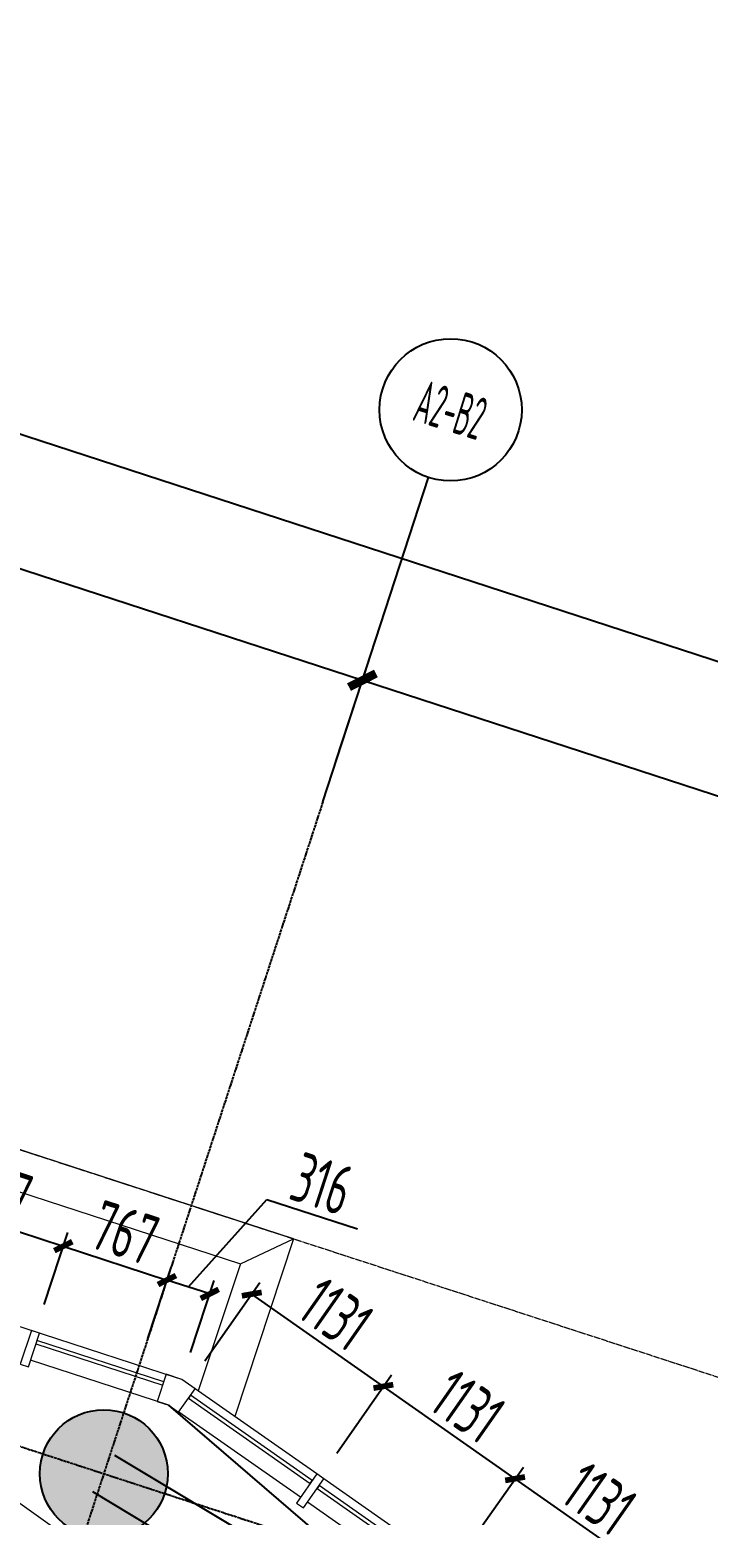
# Model space of a CAD drawing. Header units: millimetres. Extents: x 11515858 to 24947533, y -12784974 to -6116114.
# Drawn here: x 11857302 to 11862072, y -6321009 to -6310563 of the extents above; entities that cross this region are included whole.
import ezdxf
from ezdxf.enums import TextEntityAlignment as Align

# ---------------------------------------------------------------- set-up
doc = ezdxf.new("R2010")
doc.units = ezdxf.units.MM
doc.header["$LTSCALE"] = 10
for name, pattern in [('A2-RG-AXIS$0$CENTER', [2, 1.25, -0.25, 0.25, -0.25]), ('A2-RG-AXIS$0$DOTE', [2.42, 2, -0.2, 0.02, -0.2]), ('A2-RI-F2$0$Overhead 1_16_', [2.579687, 1.5875, -0.992188])]:
    doc.linetypes.add(name, pattern=pattern)
for name, color, linetype in [('A2-RB-F2$0$A-DIMS-100', 1, 'Continuous'), ('A2-RG-AXIS$0$A-AXIS', 1, 'Continuous'), ('A2-RG-AXIS$0$A-DIMS-100', 1, 'Continuous'), ('A2-RG-AXIS$0$A-GRID', 1, 'A2-RG-AXIS$0$CENTER'), ('A2-RG-AXIS$0$A-SYMB', 4, 'Continuous'), ('A2-RI-F2$0$A-BEAM-PLAN-S', 2, 'Continuous'), ('A2-RI-F2$0$A-STRS', 50, 'Continuous'), ('A2-RI-F2$0$A-SYMB-VOID', 35, 'Continuous'), ('A2-RS-F2$0$A-HATH-GRAY', 8, 'Continuous'), ('A2-RS-F2$0$A-WALL-CONC', 6, 'Continuous')]:
    doc.layers.add(name, color=color, linetype=linetype)
for name, color, linetype, lineweight in [('A2-RI-F2$0$A-FLOR-OVHD', 8, 'A2-RI-F2$0$Overhead 1_16_', 5), ('A2-RI-F2$0$A-FLOR-STRS', 2, 'Continuous', 5), ('A2-RI-F2$0$A-GENM', 6, 'Continuous', 9), ('A2-RI-F2$0$A-GLAZ', 140, 'Continuous', 5), ('A2-RI-F2$0$A-GLAZ-CWMG', 3, 'Continuous', 5), ('A2-RV-F2$0$A-FLOR-STRS', 2, 'Continuous', 5)]:
    doc.layers.add(name, color=color, linetype=linetype, lineweight=lineweight)
doc.styles.add('A2-RB-F2$0$XD2008', font='hzs.shx', dxfattribs={"width": 0.7, "bigfont": 'hztxt.shx'})
doc.styles.add('A2-RG-AXIS$0$ECADI', font='hzs.shx', dxfattribs={"width": 0.7, "bigfont": 'hztxt.shx'})
doc.styles.add('A2-RG-AXIS$0$XD2008', font='hzs.shx', dxfattribs={"width": 0.7, "bigfont": 'hztxt.shx'})
doc.dimstyles.new('A2-RB-F2$0$XD100$0', dxfattribs={"dimscale": 100, "dimtxt": 3.5, "dimasz": 1, "dimexe": 1, "dimexo": 2, "dimgap": 0.5, "dimtad": 1, "dimdec": 0, "dimdsep": 46, "dimtxsty": 'A2-RB-F2$0$XD2008', "dimblk1": 'A2-RB-F2$0$_ArchTick', "dimblk2": 'A2-RB-F2$0$_ArchTick', "dimsah": 1, "dimcen": 2.5, "dimclrt": 4, "dimaunit": 1, "dimadec": 0, "dimazin": 0, "dimtfac": 1, "dimtdec": 0, "dimtix": 1, "dimtmove": 1, "dimatfit": 3, "dimfxl": 0, "dimtolj": 1, "dimtzin": 0, "dimarcsym": 0})
doc.dimstyles.new('A2-RG-AXIS$0$XD150$0', dxfattribs={"dimscale": 150, "dimtxt": 2.5, "dimasz": 1, "dimexe": 1, "dimexo": 2, "dimgap": 0.5, "dimtad": 1, "dimdec": 0, "dimdsep": 46, "dimtxsty": 'A2-RG-AXIS$0$XD2008', "dimblk": 'A2-RG-AXIS$0$_ArchTick', "dimcen": 2.5, "dimclrt": 4, "dimaunit": 1, "dimadec": 0, "dimazin": 0, "dimtfac": 1, "dimtdec": 0, "dimtmove": 2, "dimatfit": 3, "dimfxl": 0, "dimtolj": 1, "dimtzin": 0, "dimarcsym": 0})

# ---------------------------------------------------------------- blocks, each defined once
blk = doc.blocks.new('A2-RV-F2')
at = {"layer": 'A2-RV-F2$0$A-FLOR-STRS'}
blk.add_line((11862497, -6324660), (11856730, -6320571), dxfattribs=at)
blk = doc.blocks.new('A2-RB-F2$0$_ArchTick')
at = {"color": 0, "linetype": 'ByBlock', "const_width": 0.4}
blk.add_lwpolyline([(-0.5, -0.5), (0.5, 0.5)], dxfattribs=at)
blk = doc.blocks.new('*D764')
at = {"layer": 'A2-RB-F2$0$A-DIMS-100', "color": 0, "lineweight": -2, "transparency": 16777216}
for p, q in [((11860385, -6321221), (11860772, -6320670)), ((11861640, -6321400), (11860714, -6320752)), ((11861311, -6321870), (11861698, -6321318))]:
    blk.add_line(p, q, dxfattribs=at)
at = {"layer": 'Defpoints', "color": 0, "transparency": 16777216}
for p in [(11860714, -6320752), (11860271, -6321385), (11861197, -6322034)]:
    blk.add_point(p, dxfattribs=at)
at = {"layer": 'A2-RB-F2$0$A-DIMS-100', "color": 0, "lineweight": -2, "transparency": 16777216, "xscale": 100, "yscale": 100, "zscale": 100}
for p, rotation in [((11860714, -6320752), 144.9846443538181), ((11861640, -6321400), 324.9846443538181)]:
    blk.add_blockref('A2-RB-F2$0$_ArchTick', p, dxfattribs=dict(at, rotation=rotation))
at = {"layer": 'A2-RB-F2$0$A-DIMS-100', "color": 4, "transparency": 16777216, "insert": (11861306, -6320892), "char_height": 350, "attachment_point": 5, "rotation": 324.9846, "style": 'A2-RB-F2$0$XD2008'}
blk.add_mtext('\\A1;1131', dxfattribs=at)
blk = doc.blocks.new('*D765')
at = {"layer": 'A2-RB-F2$0$A-DIMS-100', "color": 0, "lineweight": -2, "transparency": 16777216}
for p, q in [((11859460, -6320573), (11859846, -6320021)), ((11860714, -6320752), (11859788, -6320103)), ((11860385, -6321221), (11860772, -6320670))]:
    blk.add_line(p, q, dxfattribs=at)
at = {"layer": 'Defpoints', "color": 0, "transparency": 16777216}
for p in [(11859788, -6320103), (11859345, -6320736), (11860271, -6321385)]:
    blk.add_point(p, dxfattribs=at)
at = {"layer": 'A2-RB-F2$0$A-DIMS-100', "color": 0, "lineweight": -2, "transparency": 16777216, "xscale": 100, "yscale": 100, "zscale": 100}
for p, rotation in [((11859788, -6320103), 144.9846443539264), ((11860714, -6320752), 324.9846443539264)]:
    blk.add_blockref('A2-RB-F2$0$_ArchTick', p, dxfattribs=dict(at, rotation=rotation))
at = {"layer": 'A2-RB-F2$0$A-DIMS-100', "color": 4, "transparency": 16777216, "insert": (11860381, -6320243), "char_height": 350, "attachment_point": 5, "rotation": 324.9846, "style": 'A2-RB-F2$0$XD2008'}
blk.add_mtext('\\A1;1131', dxfattribs=at)
blk = doc.blocks.new('*D766')
at = {"layer": 'A2-RB-F2$0$A-DIMS-100', "color": 0, "lineweight": -2, "transparency": 16777216}
for p, q in [((11858534, -6319924), (11858920, -6319372)), ((11859788, -6320103), (11858863, -6319454)), ((11859460, -6320573), (11859846, -6320021))]:
    blk.add_line(p, q, dxfattribs=at)
at = {"layer": 'Defpoints', "color": 0, "transparency": 16777216}
for p in [(11858863, -6319454), (11858419, -6320088), (11859345, -6320736)]:
    blk.add_point(p, dxfattribs=at)
at = {"layer": 'A2-RB-F2$0$A-DIMS-100', "color": 0, "lineweight": -2, "transparency": 16777216, "xscale": 100, "yscale": 100, "zscale": 100}
for p, rotation in [((11858863, -6319454), 144.9846443538181), ((11859788, -6320103), 324.9846443538181)]:
    blk.add_blockref('A2-RB-F2$0$_ArchTick', p, dxfattribs=dict(at, rotation=rotation))
at = {"layer": 'A2-RB-F2$0$A-DIMS-100', "color": 4, "transparency": 16777216, "insert": (11859455, -6319594), "char_height": 350, "attachment_point": 5, "rotation": 324.9846, "style": 'A2-RB-F2$0$XD2008'}
blk.add_mtext('\\A1;1131', dxfattribs=at)
blk = doc.blocks.new('*D741')
at = {"layer": 'A2-RB-F2$0$A-DIMS-100', "color": 0, "lineweight": -2, "transparency": 16777216}
for p, q in [((11856294, -6319167), (11856459, -6318661)), ((11856428, -6318756), (11857538, -6319117)), ((11857404, -6319528), (11857569, -6319022))]:
    blk.add_line(p, q, dxfattribs=at)
at = {"layer": 'Defpoints', "color": 0, "transparency": 16777216}
for p in [(11857538, -6319117), (11856232, -6319357), (11857342, -6319718)]:
    blk.add_point(p, dxfattribs=at)
at = {"layer": 'A2-RB-F2$0$A-DIMS-100', "color": 0, "lineweight": -2, "transparency": 16777216, "xscale": 100, "yscale": 100, "zscale": 100}
for p, rotation in [((11856428, -6318756), 161.9470404933404), ((11857538, -6319117), 341.9470404933404)]:
    blk.add_blockref('A2-RB-F2$0$_ArchTick', p, dxfattribs=dict(at, rotation=rotation))
at = {"layer": 'A2-RB-F2$0$A-DIMS-100', "color": 4, "transparency": 16777216, "insert": (11857053, -6318722), "char_height": 350, "attachment_point": 5, "rotation": 341.947, "style": 'A2-RB-F2$0$XD2008'}
blk.add_mtext('\\A1;1167', dxfattribs=at)
blk = doc.blocks.new('*D742')
at = {"layer": 'A2-RB-F2$0$A-DIMS-100', "color": 0, "lineweight": -2, "transparency": 16777216}
for p, q in [((11857404, -6319528), (11857569, -6319022)), ((11857538, -6319117), (11858267, -6319355)), ((11858133, -6319766), (11858298, -6319260))]:
    blk.add_line(p, q, dxfattribs=at)
at = {"layer": 'Defpoints', "color": 0, "transparency": 16777216}
for p in [(11858267, -6319355), (11857342, -6319718), (11858071, -6319956)]:
    blk.add_point(p, dxfattribs=at)
at = {"layer": 'A2-RB-F2$0$A-DIMS-100', "color": 0, "lineweight": -2, "transparency": 16777216, "xscale": 100, "yscale": 100, "zscale": 100}
for p, rotation in [((11857538, -6319117), 161.9467563309354), ((11858267, -6319355), 341.9467563309354)]:
    blk.add_blockref('A2-RB-F2$0$_ArchTick', p, dxfattribs=dict(at, rotation=rotation))
at = {"layer": 'A2-RB-F2$0$A-DIMS-100', "color": 4, "transparency": 16777216, "insert": (11857972, -6319022), "char_height": 350, "attachment_point": 5, "rotation": 341.9468, "style": 'A2-RB-F2$0$XD2008'}
blk.add_mtext('\\A1;767', dxfattribs=at)
blk = doc.blocks.new('*D743')
at = {"layer": 'A2-RB-F2$0$A-DIMS-100', "color": 0, "lineweight": -2, "transparency": 16777216}
for p, q in [((11858417, -6319404), (11858968, -6318788)), ((11858968, -6318788), (11859607, -6318996)), ((11858133, -6319766), (11858298, -6319260)), ((11858567, -6319453), (11858267, -6319355)), ((11858433, -6319864), (11858598, -6319358))]:
    blk.add_line(p, q, dxfattribs=at)
at = {"layer": 'Defpoints', "color": 0, "transparency": 16777216}
for p in [(11858267, -6319355), (11858071, -6319956), (11858371, -6320054)]:
    blk.add_point(p, dxfattribs=at)
at = {"layer": 'A2-RB-F2$0$A-DIMS-100', "color": 0, "lineweight": -2, "transparency": 16777216, "xscale": 100, "yscale": 100, "zscale": 100}
for p, rotation in [((11858267, -6319355), 161.9467563309277), ((11858567, -6319453), 341.9467563309278)]:
    blk.add_blockref('A2-RB-F2$0$_ArchTick', p, dxfattribs=dict(at, rotation=rotation))
at = {"layer": 'A2-RB-F2$0$A-DIMS-100', "color": 4, "transparency": 16777216, "insert": (11859357, -6318678), "char_height": 350, "attachment_point": 5, "rotation": 341.9468, "style": 'A2-RB-F2$0$XD2008'}
blk.add_mtext('\\A1;316', dxfattribs=at)
blk = doc.blocks.new('A2-RG-AXIS$0$_ArchTick')
at = {"color": 0, "linetype": 'ByBlock', "const_width": 0.4}
blk.add_lwpolyline([(-0.5, -0.5), (0.5, 0.5)], dxfattribs=at)
blk = doc.blocks.new('*D1381')
at = {"layer": 'A2-RG-AXIS$0$A-DIMS-100', "color": 0, "lineweight": -2, "transparency": 16777216}
for p, q in [((11852800, -6313539), (11853032, -6312826)), ((11852986, -6312968), (11859641, -6315138)), ((11859455, -6315708), (11859688, -6314995))]:
    blk.add_line(p, q, dxfattribs=at)
at = {"layer": 'Defpoints', "color": 0, "transparency": 16777216}
for p in [(11852707, -6313824), (11859641, -6315138), (11859362, -6315993)]:
    blk.add_point(p, dxfattribs=at)
at = {"layer": 'A2-RG-AXIS$0$A-DIMS-100', "color": 0, "lineweight": -2, "transparency": 16777216, "xscale": 150, "yscale": 150, "zscale": 150}
for p, rotation in [((11852986, -6312968), 161.9467459168328), ((11859641, -6315138), 341.9467459168328)]:
    blk.add_blockref('A2-RG-AXIS$0$_ArchTick', p, dxfattribs=dict(at, rotation=rotation))
at = {"layer": 'A2-RG-AXIS$0$A-DIMS-100', "color": 4, "transparency": 16777216, "insert": (11856395, -6313803), "char_height": 375, "attachment_point": 5, "rotation": 341.9467, "style": 'A2-RG-AXIS$0$XD2008'}
blk.add_mtext('\\A1;7000', dxfattribs=at)
blk = doc.blocks.new('*D1382')
at = {"layer": 'A2-RG-AXIS$0$A-DIMS-100', "color": 0, "lineweight": -2, "transparency": 16777216}
for p, q in [((11859455, -6315708), (11859688, -6314995)), ((11859641, -6315138), (11866297, -6317307)), ((11866111, -6317877), (11866343, -6317164))]:
    blk.add_line(p, q, dxfattribs=at)
at = {"layer": 'Defpoints', "color": 0, "transparency": 16777216}
for p in [(11859362, -6315993), (11866297, -6317307), (11866018, -6318163)]:
    blk.add_point(p, dxfattribs=at)
at = {"layer": 'A2-RG-AXIS$0$A-DIMS-100', "color": 0, "lineweight": -2, "transparency": 16777216, "xscale": 150, "yscale": 150, "zscale": 150}
for p, rotation in [((11859641, -6315138), 161.9467459168328), ((11866297, -6317307), 341.9467459168328)]:
    blk.add_blockref('A2-RG-AXIS$0$_ArchTick', p, dxfattribs=dict(at, rotation=rotation))
at = {"layer": 'A2-RG-AXIS$0$A-DIMS-100', "color": 4, "transparency": 16777216, "insert": (11863050, -6315973), "char_height": 375, "attachment_point": 5, "rotation": 341.9467, "style": 'A2-RG-AXIS$0$XD2008'}
blk.add_mtext('\\A1;7000', dxfattribs=at)
blk = doc.blocks.new('*D1386')
at = {"layer": 'A2-RG-AXIS$0$A-DIMS-100', "color": 0, "lineweight": -2, "transparency": 16777216}
for p, q in [((11848046, -6311989), (11848557, -6310420)), ((11848511, -6310563), (11878936, -6320480)), ((11878471, -6321906), (11878982, -6320337))]:
    blk.add_line(p, q, dxfattribs=at)
at = {"layer": 'Defpoints', "color": 0, "transparency": 16777216}
for p in [(11847953, -6312274), (11878936, -6320480), (11878378, -6322191)]:
    blk.add_point(p, dxfattribs=at)
at = {"layer": 'A2-RG-AXIS$0$A-DIMS-100', "color": 0, "lineweight": -2, "transparency": 16777216, "xscale": 150, "yscale": 150, "zscale": 150}
for p, rotation in [((11848511, -6310563), 161.9470385083665), ((11878936, -6320480), 341.9470385083665)]:
    blk.add_blockref('A2-RG-AXIS$0$_ArchTick', p, dxfattribs=dict(at, rotation=rotation))
at = {"layer": 'A2-RG-AXIS$0$A-DIMS-100', "color": 4, "transparency": 16777216, "insert": (11863805, -6315272), "char_height": 375, "attachment_point": 5, "rotation": 341.947, "style": 'A2-RG-AXIS$0$XD2008'}
blk.add_mtext('\\A1;32000', dxfattribs=at)
blk = doc.blocks.new('A2-RG-AXIS$0$ECADI-TAG-GRID')
at = {"color": 13}
blk.add_circle((0, 0), 5, dxfattribs=at)
at = {"style": 'A2-RG-AXIS$0$ECADI', "width": 0.7}
blk.add_attdef('GRID', text='', height=5, dxfattribs=at).set_placement((0, 0), align=Align.MIDDLE)
blk = doc.blocks.new('A2-RS-F2')
at = {"layer": 'A2-RS-F2$0$A-HATH-GRAY'}
h = blk.add_hatch(color=256, dxfattribs=at)
edge = h.paths.add_edge_path()
edge.add_arc((11857823, -6320717), 450, 0, 360)
at = {"layer": 'A2-RS-F2$0$A-WALL-CONC'}
blk.add_circle((11857823, -6320717), 450, dxfattribs=at)
blk = doc.blocks.new('A2-RI-F2$0$L Corner Mullion - 200 x 200mm Corner-4399507-Documents - Level 2')
at = {"layer": 'A2-RI-F2$0$A-GLAZ-CWMG', "lineweight": 20}
for p, q in [((15, 100), (-100, 100)), ((-100, 100), (-100, -100)), ((125, 66), (15, 100)), ((66, -125), (125, 66)), ((-100, -100), (-15, -100)), ((-15, -100), (66, -125))]:
    blk.add_line(p, q, dxfattribs=at)
blk = doc.blocks.new('A2-RI-F2$0$Rectangular Mullion - 60mm x 200mm-3685538-Documents - Level 2')
at = {"layer": 'A2-RI-F2$0$A-GLAZ-CWMG', "lineweight": 13}
for p, q in [((-30, 100), (30, 100)), ((-30, -150), (-30, 100)), ((30, 100), (30, -150)), ((30, -150), (-30, -150))]:
    blk.add_line(p, q, dxfattribs=at)
blk = doc.blocks.new('A2-RI-F2$0$System Panel - Glazed-4931546-Documents - Level 2')
at = {"layer": 'A2-RI-F2$0$A-GLAZ', "lineweight": 13}
for p, q in [((522, 44), (-522, 44)), ((-522, 44), (-522, 19)), ((-522, 19), (522, 19)), ((522, 19), (522, 44))]:
    blk.add_line(p, q, dxfattribs=at)
blk = doc.blocks.new('A2-RI-F2$0$System Panel - Glazed-4931544-Documents - Level 2')
at = {"layer": 'A2-RI-F2$0$A-GLAZ', "lineweight": 13}
for p, q in [((469, -19), (-469, -19)), ((-469, -19), (-469, -44)), ((-469, -44), (469, -44)), ((469, -44), (469, -19))]:
    blk.add_line(p, q, dxfattribs=at)
blk = doc.blocks.new('A2-RI-F2$0$System Panel - Glazed-4049410-Documents - Level 2')
at = {"layer": 'A2-RI-F2$0$A-GLAZ', "lineweight": 13}
for p, q in [((535, 44), (-535, 44)), ((-535, 44), (-535, 19)), ((-535, 19), (535, 19)), ((535, 19), (535, 44))]:
    blk.add_line(p, q, dxfattribs=at)
blk = doc.blocks.new('A2-RI-F2$0$Rectangular Mullion - 60mm x 200mm-4048818-Documents - Level 2')
at = {"layer": 'A2-RI-F2$0$A-GLAZ-CWMG'}
blk.add_line((81456, -10418), (80432, -10105), dxfattribs=at)
blk = doc.blocks.new('A2-RI-F2$0$Rectangular Mullion - 60mm x 200mm-3710276-Documents - Level 2')
at = {"layer": 'A2-RI-F2$0$A-GLAZ-CWMG', "lineweight": 13}
for p, q in [((-30, 150), (30, 150)), ((-30, -100), (-30, 150)), ((30, 150), (30, -100)), ((30, -100), (-30, -100))]:
    blk.add_line(p, q, dxfattribs=at)
blk = doc.blocks.new('A2-RB-F2')
at = {"layer": 'A2-RB-F2$0$A-DIMS-100'}
for p1, p2, distance, picture, middle in [((11856232.4, -6319356.9), (11857341.6, -6319718.5), 632.4, '*D741', (11857052.7, -6318722.5)), ((11857341.6, -6319718.5), (11858070.7, -6319956.1), 632.4, '*D742', (11857971.8, -6319022.1)), ((11859344.7443, -6320736.326), (11858418.8586, -6320087.6439), -773.3525, '*D766', (11859454.6521, -6319594.336)), ((11860270.6, -6321385), (11859344.7, -6320736.3), -773.4, '*D765', (11860380.5, -6320243)), ((11861196.5, -6322033.7), (11860270.6, -6321385), -773.4, '*D764', (11861306.4, -6320891.7))]:
    dim = blk.add_aligned_dim(p1=p1, p2=p2, distance=distance, dimstyle='A2-RB-F2$0$XD100$0', dxfattribs=at)
    dim.commit()
    dim.dimension.update_dxf_attribs({"geometry": picture, "text_midpoint": middle})
dim = blk.add_linear_dim(base=(11858266.6, -6319354.8), p1=(11858370.7, -6320053.9), p2=(11858070.7, -6319956.1), angle=161.94676, dimstyle='A2-RB-F2$0$XD100$0', dxfattribs=at)
dim.commit()
dim.dimension.update_dxf_attribs({"geometry": '*D743', "text_midpoint": (11859015.4, -6318803.8), "dimtype": 129})
blk = doc.blocks.new('A2-RG-AXIS')
at = {"layer": 'A2-RG-AXIS$0$A-AXIS'}
blk.add_line((11859362.3, -6315993.3), (11860106.1, -6313711.4), dxfattribs=at)
at = {"layer": 'A2-RG-AXIS$0$A-GRID', "linetype": 'A2-RG-AXIS$0$DOTE'}
for p, q in [((11843136.5, -6315929.7), (11881097.2, -6328302.7)), ((11859362.3, -6315993.2), (11846201.5, -6356370.4))]:
    blk.add_line(p, q, dxfattribs=at)
at = {"layer": 'A2-RG-AXIS$0$A-SYMB'}
ref = blk.add_blockref('A2-RG-AXIS$0$ECADI-TAG-GRID', (11860261, -6313236), dxfattribs=dict(at, xscale=100.0000000000341, yscale=100.0000000000341, zscale=100.0000000000341, rotation=342.7200000000827))
ref.add_attrib('GRID', 'A2-B2', dxfattribs={"layer": '0', "extrusion": (0, 0, -1), "height": 300, "rotation": 17.28, "style": 'A2-RG-AXIS$0$ECADI', "text_generation_flag": 2, "width": 0.5}).set_placement((-11860261, -6313236), align=Align.MIDDLE)
at = {"layer": 'A2-RG-AXIS$0$A-DIMS-100'}
dim = blk.add_aligned_dim(p1=(11847953.1, -6312274.5), p2=(11878378.1, -6322191.3), distance=1800, dimstyle='A2-RG-AXIS$0$XD150$0', dxfattribs=at)
dim.commit()
dim.dimension.update_dxf_attribs({"geometry": '*D1386', "text_midpoint": (11863804.8, -6315271.9)})
for base, p1, p2, picture, middle in [((11859641.3, -6315137.6), (11852706.9, -6313824), (11859362.4, -6315993.2), '*D1381', (11856394.9, -6313803.3)), ((11866296.6, -6317306.9), (11859362.4, -6315993.2), (11866017.7, -6318162.6), '*D1382', (11863050.3, -6315972.7))]:
    dim = blk.add_linear_dim(base=base, p1=p1, p2=p2, angle=161.94675, dimstyle='A2-RG-AXIS$0$XD150$0', dxfattribs=at)
    dim.commit()
    dim.dimension.update_dxf_attribs({"geometry": picture, "text_midpoint": middle})
blk = doc.blocks.new('A2-RI-F2')
at = {"layer": 'A2-RI-F2$0$A-BEAM-PLAN-S'}
for p, q in [((11862790, -6323525), (11857900, -6320588)), ((11862618, -6323771), (11857746, -6320845))]:
    blk.add_line(p, q, dxfattribs=at)
at = {"layer": 'A2-RI-F2$0$A-FLOR-OVHD', "ltscale": 0.3}
blk.add_lwpolyline([(11851782, -6316662), (11879355, -6325647), (11871959, -6348338), (11872378, -6348346), (11867158, -6364360), (11832501, -6353064), (11836879, -6339633)], dxfattribs=at)
at = {"layer": 'A2-RI-F2$0$A-GENM', "lineweight": 20}
for p, q in [((11859157, -6319066), (11845173, -6314508)), ((11858783, -6319241), (11859157, -6319066))]:
    blk.add_line(p, q, dxfattribs=at)
at = {"layer": 'A2-RI-F2$0$A-GENM'}
blk.add_line((11859157, -6319066), (11858744, -6320315), dxfattribs=at)
blk.add_lwpolyline([(11846341, -6315186), (11858783, -6319241), (11858487, -6320135)], dxfattribs=at)
at = {"layer": 'A2-RI-F2$0$A-GLAZ-CWMG'}
for p, q in [((11858342, -6320045), (11846061, -6316043)), ((11858280, -6320235), (11857308, -6319918)), ((11859320, -6320719), (11858465, -6320120)), ((11859205, -6320883), (11858350, -6320284)), ((11860131, -6321532), (11859255, -6320917))]:
    blk.add_line(p, q, dxfattribs=at)
at = {"layer": 'A2-RI-F2$0$A-SYMB-VOID'}
blk.add_lwpolyline([(11865797, -6329085), (11866249, -6327095), (11858280, -6320235)], dxfattribs=at)
blk.add_blockref('A2-RS-F2', (0, 0))
at = {"layer": 'A2-RI-F2$0$A-FLOR-STRS'}
blk.add_blockref('A2-RG-AXIS', (0, 0), dxfattribs=at)
at = {"layer": 'A2-RI-F2$0$A-GLAZ'}
for name, p, rotation in [('A2-RI-F2$0$System Panel - Glazed-4931544-Documents - Level 2', (11857785, -6319968), 161.9470404789931), ('A2-RI-F2$0$System Panel - Glazed-4931546-Documents - Level 2', (11858835, -6320501), 324.9846443422837), ('A2-RI-F2$0$System Panel - Glazed-4049410-Documents - Level 2', (11859750, -6321143), 324.9846443422837)]:
    blk.add_blockref(name, p, dxfattribs=dict(at, rotation=rotation))
at = {"layer": 'A2-RI-F2$0$A-GLAZ-CWMG', "extrusion": (0, 0, -1)}
for name, p, rotation in [('A2-RI-F2$0$Rectangular Mullion - 60mm x 200mm-3685538-Documents - Level 2', (-11857311, -6319814), 18.05295952100688), ('A2-RI-F2$0$Rectangular Mullion - 60mm x 200mm-3710276-Documents - Level 2', (-11859287, -6320818), 215.0153556577162)]:
    blk.add_blockref(name, p, dxfattribs=dict(at, rotation=rotation))
at = {"layer": 'A2-RI-F2$0$A-GLAZ-CWMG', "rotation": 341.9470404789931}
for name, p in [('A2-RI-F2$0$L Corner Mullion - 200 x 200mm Corner-4399507-Documents - Level 2', (11858325, -6320144)), ('A2-RI-F2$0$Rectangular Mullion - 60mm x 200mm-4048818-Documents - Level 2', (11786029, -6286220))]:
    blk.add_blockref(name, p, dxfattribs=at)
at = {"layer": 'A2-RI-F2$0$A-STRS', "linetype": 'Continuous'}
blk.add_blockref('A2-RB-F2', (0, 0), dxfattribs=at)

msp = doc.modelspace()

# ---------------------------------------------------------------- block references
for name in ['A2-RI-F2', 'A2-RB-F2', 'A2-RG-AXIS', 'A2-RS-F2', 'A2-RV-F2']:
    msp.add_blockref(name, (0, 0))

doc.saveas('drawing.dxf')
